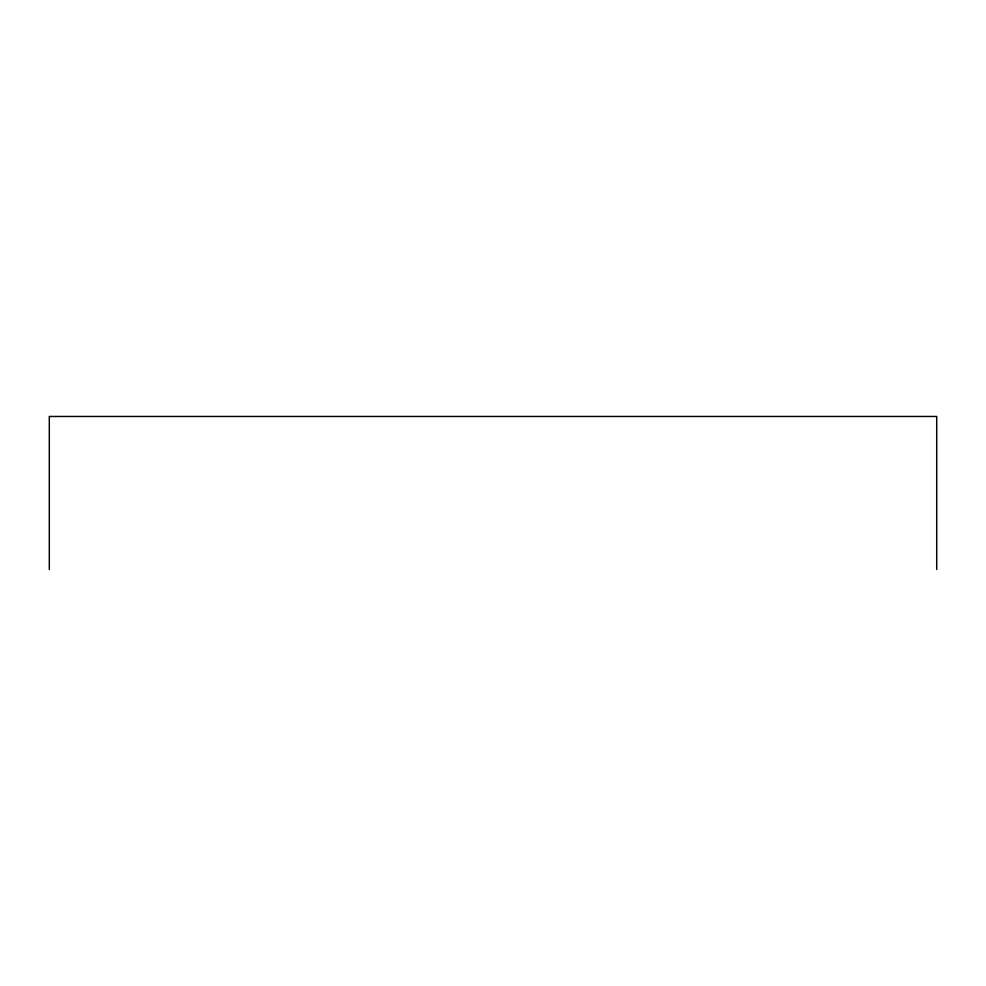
<?xml version="1.0" encoding="UTF-8"?>
<svg xmlns="http://www.w3.org/2000/svg" width="986" height="986" viewBox="0 0 986 986"><rect width="100%" height="100%" fill="white"/><g stroke="black" fill="none" stroke-linecap="round" stroke-linejoin="round"><path stroke-width="1.48" d="M936.7 569.538L936.7 416.462L49.3 416.462L49.3 569.538"/></g></svg>
